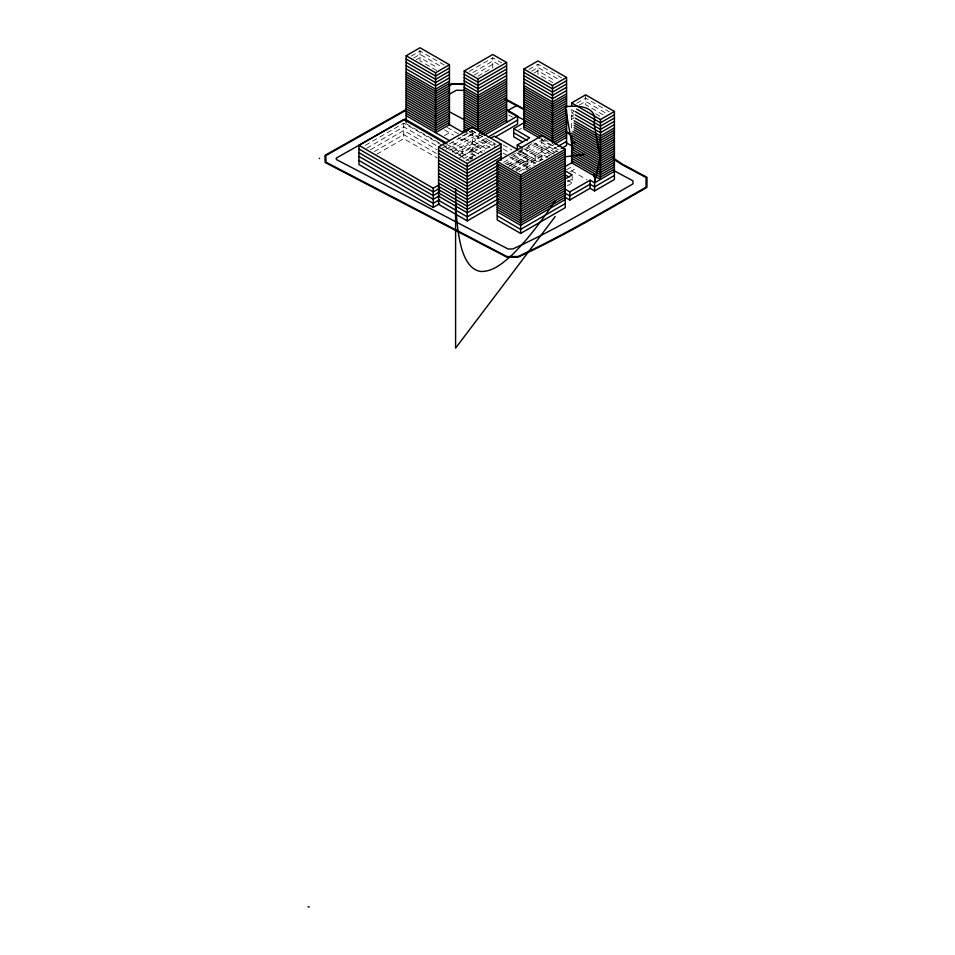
<?xml version="1.0" encoding="UTF-8"?>
<svg xmlns="http://www.w3.org/2000/svg" width="955" height="955" viewBox="0 0 955 955"><rect width="100%" height="100%" fill="white"/><g stroke="black" fill="none" stroke-linecap="round" stroke-linejoin="round"><path stroke-width="0.72" stroke-dasharray="4.78 3.58" d="M406.15 123.756L462.196 156.119L462.196 148.001L483.027 135.98M458.4 137.914L462.232 140.122L462.232 136.064L472.295 130.262M567.318 185.831L572.212 183.002L572.212 176.233M411.187 56.13L420.021 51.033L444.326 65.071M413.706 57.957L420.021 54.316L441.771 66.874M416.237 59.783L420.021 57.598L437.927 67.948M469.18 71.398L492.756 57.778L501.566 62.863M472.904 72.532L492.756 61.06L499.059 64.701M474.146 75.099L492.756 64.343L495.275 65.799M477.87 76.233L492.756 67.626L492.756 57.778M365.359 145.327L403.762 123.159L469.084 160.87M366.636 148.288L403.762 126.848L437.068 146.079M370.48 149.756L403.762 130.537L437.068 149.768M374.312 151.594L403.762 134.595L437.068 153.827M376.879 154.173L403.762 138.654L437.068 157.885M528.986 69.393L537.952 64.212L561.588 77.856M531.541 71.195L537.952 67.495L559.105 79.707M534.108 72.998L537.952 70.777L555.368 80.841M444.409 135.658L449.447 132.745M442.32 148.085L472.319 130.763L496.015 144.444M446.069 149.207L472.319 134.046L492.267 145.566M462.232 140.122L476.629 131.814M449.817 150.317L472.319 137.329L491.025 148.132M480.544 135.133L478.061 136.565L469.251 131.48M452.324 152.167L472.319 140.612L487.289 149.255M454.819 154.006L472.319 143.895L484.794 151.093M485.379 138.678L462.196 152.06L449.459 144.706M458.567 155.116L472.319 147.177L482.299 152.943M470.958 161.431L470.958 149.625L488.16 139.693M462.196 156.119L489.247 140.516M459.821 157.682L472.319 150.472L478.551 154.065M491.849 141.245L470.958 153.313L475.948 156.19M463.569 158.805L472.319 153.755L476.056 155.916M470.958 157.372L494.308 143.895L494.308 147.953M518.768 129.82L521.287 128.364M466.064 160.643L472.319 157.038M576.725 103.259L585.606 98.126L609.397 111.866M579.267 105.074L585.606 101.409L606.891 113.705M574.194 111.293L571.651 112.762L574.158 114.206M574.194 114.576L571.651 116.044L574.158 117.489M571.651 119.327L574.194 117.859M511.247 155.653L522.719 149.028M527.817 146.091L532.914 143.143M518.493 152.43L529.643 145.984M503.595 162.362L541.843 140.278L559.093 150.233M504.873 163.914L541.843 142.57L557.863 151.809M507.427 164.726L541.843 144.85L555.392 152.681M508.693 166.277L541.843 147.142L554.163 154.256M509.552 166.23L527.984 155.581L527.984 167.4L520.606 171.649M511.247 167.089L541.843 149.434L551.704 155.116M511.916 168.558L527.984 159.282M523.686 148.729L535.254 155.414L554.043 144.563M512.525 168.641L541.843 151.714L549.232 155.987M515.067 169.465L541.843 154.006L548.003 157.563M516.309 170.074L527.984 163.341L513.014 154.698M556.55 147.177L535.254 159.473L521.12 151.308M516.345 171.017L541.843 156.298L544.302 157.718M518.899 171.828L541.843 158.578L541.843 137.986M516.762 152.8L535.254 163.532L560.299 149.064M526.539 169.704L534.191 165.287M566.542 169.799L572.905 166.134M570.362 171.649L576.725 167.973M567.318 181.772L572.212 178.943L569.825 177.558M506.317 164.236L543.073 159.581M552.885 82.679L537.952 74.06L537.952 64.212M603.142 114.815L585.606 104.704L585.606 94.843M595.622 113.764L600.635 116.653M574.158 110.923L571.651 109.479L571.651 128.471M436.65 70.491L420.021 60.881L420.021 47.75M508.764 115.006L512.549 117.19M544.302 139.418L548.003 141.543M541.282 139L552.479 145.47M533.809 142.808L552.479 153.588M571.651 170.909L586.68 179.588M520.499 151.26L527.984 155.581M567.437 180.244L572.212 183.002M503.034 144.874L511.773 149.911M471.77 130.644L478.061 134.273L478.061 138.857L467.998 133.043M503.034 148.932L508.024 151.809M503.034 152.991L508.024 155.868M509.278 156.596L527.984 167.4M447.167 127.373L460.979 135.335M464.214 138.976L478.061 146.975M444.505 129.892L453.446 135.049M470.958 149.625L478.443 153.946M452.013 142.128L462.196 148.001M447.31 144.611L471.651 158.661M535.254 155.414L535.254 163.532M472.319 130.763L472.319 159.222M403.762 123.159L403.762 138.654"/><path stroke-width="1.43" d="M525.071 122.121L513.718 128.674L513.718 136.792L522.289 141.746M572.773 149.195L565.264 106.59A51.152 29.533 0 0 1 570.004 106.339L571.651 106.303L571.651 102.901L585.606 94.843L614.411 111.472L614.411 179.48L594.607 190.905L594.607 182.787L600.409 157.253M319.328 158.208L319.543 158.602M555.189 200.992C541.998 220.128 528.318 239.12 511.617 255.391C502.855 263.031 492.899 271.948 480.496 271.459C469.741 269.585 464.81 258.519 461.814 249.207C456.418 229.51 455.845 208.942 455.595 188.636M555.189 216.534L455.595 348.098L455.595 204.179M406.15 55.76L420.021 47.75L449.447 64.737L449.447 124.628L435.576 132.638L435.576 72.747L406.15 55.76L406.15 122.407M435.576 72.747L449.447 64.737M449.447 68.02L435.576 76.03L406.15 59.043M449.447 71.315L435.576 79.325L406.15 62.326M449.447 74.597L435.576 82.608L406.15 65.609M449.447 77.88L435.576 85.89L406.15 68.891M466.732 132.315L464.214 130.859L464.214 70.98L492.756 54.495L506.604 62.493L506.604 122.371M449.447 81.163L435.576 89.173L406.15 72.174M449.447 83.443L435.576 91.453L406.15 74.466M449.447 85.735L435.576 93.745L406.15 76.758M449.447 88.027L435.576 96.037L406.15 79.038M449.447 90.307L435.576 98.317L406.15 81.33M449.447 92.599L435.576 100.609L406.15 83.622M439.646 203.713L433.236 207.414L358.949 164.523L358.949 145.339L403.762 119.471L446.033 143.871M449.447 94.891L435.576 102.901L406.15 85.902M464.214 70.98L478.061 78.967L506.604 62.493M449.447 97.171L435.576 105.181L406.15 88.194M506.604 65.776L478.061 82.249L464.214 74.263M449.447 99.463L435.576 107.473L406.15 90.474M449.447 101.755L435.576 109.753L406.15 92.766M506.604 69.058L478.061 85.532L464.214 77.546M449.447 104.035L435.576 112.045L406.15 95.058M506.604 72.341L478.061 88.815L464.214 80.829M449.447 106.327L435.576 114.337L406.15 97.338M449.447 108.607L435.576 116.617L406.15 99.63M506.604 75.624L478.061 92.098L464.214 84.112M449.447 110.899L435.576 118.909L406.15 101.922M506.604 78.907L478.061 95.381L464.214 87.394M540.041 138.284L523.865 128.949L523.865 69.058L537.952 60.929L566.566 77.451L566.566 107.593M449.447 113.191L435.576 121.201L406.15 104.202M506.604 81.199L478.061 97.673L464.214 89.686M449.447 115.471L435.576 123.482L406.15 106.494M506.604 83.479L478.061 99.965L464.214 91.967M449.447 117.763L435.576 125.774L406.15 108.775M506.604 85.771L478.061 102.245L464.214 94.258M449.447 120.055L435.576 128.066L406.15 111.067M506.604 88.051L478.061 104.537L464.214 96.55M449.447 122.336L435.576 130.346L406.15 113.359M506.604 90.343L478.061 106.829L464.214 98.831M506.604 92.635L478.061 109.109L464.214 101.123M506.604 94.915L478.061 111.401L464.214 103.403M506.604 97.207L478.061 113.693L464.214 105.695M506.604 99.499L478.061 115.973L464.214 107.987M506.604 101.779L478.061 118.265L464.214 110.267M506.604 104.071L478.061 120.545L464.214 112.559M464.751 130.549L462.232 132.005L448.432 124.031M506.604 106.363L478.061 122.837L464.214 114.851M498.498 202.854L467.246 220.903L438.572 204.334L438.572 146.963L472.319 127.481L501.005 144.038L501.005 160.464M506.604 108.643L478.061 125.129L464.214 117.131M506.604 110.935L478.061 127.409L464.214 119.423M523.865 69.058L552.479 85.58L566.566 77.451M464.214 121.715L478.061 129.701L506.604 113.215M566.566 80.733L552.479 88.863L523.865 72.341M479.303 131.277L506.604 115.507M479.303 133.557L506.604 117.799M566.566 84.016L552.479 92.146L523.865 75.624M481.786 134.416L506.604 120.079M566.566 87.299L552.479 95.44L523.865 78.919M484.089 135.371L517.574 116.033L517.574 124.15L495.43 136.935M566.566 90.582L552.479 98.723L523.865 82.202M487.957 137.198L517.574 120.091M566.566 93.865L552.479 102.006L523.865 85.484M490.619 138.272L494.308 136.135L518.004 149.828M566.566 96.157L552.479 104.286L523.865 87.764M566.566 98.449L552.479 106.578L523.865 90.056M566.566 100.729L552.479 108.87L523.865 92.349M566.566 103.021L552.479 111.15L523.865 94.629M566.566 105.301L552.479 113.442L523.865 96.921M438.572 146.963L467.246 163.52L501.005 144.038M565.288 108.333L552.479 115.734L523.865 99.213M501.005 147.321L467.246 166.803L438.572 150.245M358.949 145.339L433.236 188.231L439.646 184.53M566.566 112.165L552.479 120.306L523.865 103.785M501.005 150.603L467.246 170.097L438.572 153.528M566.566 114.457L552.479 122.586L523.865 106.065M439.646 188.219L433.236 191.919L358.949 149.028M501.005 153.886L467.246 173.38L438.572 156.811M517.264 149.076L517.264 145.017L529.643 137.866L513.718 128.674M566.566 116.749L552.479 124.878L523.865 108.357M439.646 191.907L433.236 195.608L358.949 152.716M566.566 119.029L552.479 127.17L523.865 110.649M501.005 157.169L467.246 176.663L438.572 160.106M497.221 161.467L541.843 135.706L565.253 149.219L565.253 207.665L520.63 233.426L497.221 219.913L497.221 161.467L520.63 174.98L565.253 149.219M566.566 121.321L552.479 129.45L523.865 112.929M439.646 195.608L433.236 199.297L358.949 156.405M498.498 161.896L467.246 179.946L438.572 163.389M566.566 123.613L552.479 131.742L523.865 115.221M498.498 165.191L467.246 183.229L438.572 166.671M566.566 125.893L552.479 134.034L523.865 117.513M439.646 199.655L433.236 203.355L358.949 160.464M566.566 128.185L552.479 136.314L523.865 119.793M498.498 168.474L467.246 186.512L438.572 169.954M566.566 130.465L552.479 138.606L523.865 122.085M498.498 171.757L467.246 189.794L438.572 173.237M566.566 132.757L552.479 140.886L523.865 124.377M553.757 142.438L566.566 135.049M498.498 175.04L467.246 193.077L438.572 176.52M555.034 143.99L566.566 137.329M498.498 178.322L467.246 196.36L438.572 179.803M571.651 102.901L600.456 119.53L614.411 111.472M557.804 146.449L566.566 141.388M498.498 181.605L467.246 199.643L438.572 183.085M614.411 114.755L600.456 122.813L576.665 109.085M498.498 184.888L467.246 202.926L438.572 186.368M561.445 148.407L566.566 145.447L566.566 109.885L552.479 118.014L523.865 101.493M614.411 118.038L600.456 126.096L575.411 111.639M498.498 188.171L467.246 206.22L438.572 189.651M614.411 121.321L600.456 129.391L575.411 114.922M565.253 151.511L520.63 177.272L497.221 163.747M498.498 191.454L467.246 209.503L438.572 192.934M614.411 124.616L600.456 132.673L575.411 118.205M565.253 153.791L520.63 179.552L497.221 166.039M498.498 194.736L467.246 212.786L438.572 196.217M565.253 156.083L520.63 181.844L497.221 168.331M614.411 127.898L600.456 135.956L574.158 120.772M565.253 158.375L520.63 184.136L497.221 170.611M614.411 130.178L600.456 138.236L574.158 123.064M498.498 198.795L467.246 216.845L438.572 200.275M565.253 160.655L520.63 186.416L497.221 172.903M614.411 132.47L600.456 140.528L574.158 125.344M565.253 162.947L520.63 188.708L497.221 175.195M614.411 134.762L600.456 142.82L574.158 127.636M565.253 165.227L520.63 190.988L497.221 177.475M614.411 137.043L600.456 145.1L574.158 129.916M565.276 166.468L572.905 162.075M565.253 167.519L520.63 193.28L497.221 179.767M614.411 139.335L600.456 147.392L572.905 131.492M565.253 169.811L520.63 195.572L497.221 182.047M614.411 141.615L600.456 149.684L571.651 133.055M565.253 172.091L520.63 197.852L497.221 184.339M614.411 143.907L600.456 151.964L571.651 135.335L571.651 162.792L600.456 179.421L600.456 119.53M565.253 174.383L520.63 200.144L497.221 186.631M614.411 146.199L600.456 154.256L571.651 137.627M565.253 176.675L520.63 202.436L497.221 188.911M614.411 148.479L600.456 156.536L571.651 139.919M614.411 150.771L600.456 158.828L571.651 142.2M565.253 181.247L520.63 207.008L497.221 193.495M614.411 153.063L600.456 161.12L571.651 144.492M565.253 183.539L520.63 209.3L497.221 195.775M614.411 155.343L600.456 163.4L571.651 146.772M565.253 185.819L520.63 211.58L497.221 198.067M614.411 157.635L600.456 165.693L571.651 149.064M565.253 188.111L520.63 213.872L497.221 200.359M614.411 159.927L600.456 167.984L571.651 151.356M565.253 190.391L520.63 216.152L497.221 202.639M614.411 162.207L600.456 170.265L571.651 153.636M565.253 192.683L520.63 218.444L497.221 204.931M614.411 164.499L600.456 172.557L571.651 155.928M564.906 189.042L569.825 191.883L590.095 180.185L594.607 182.787L614.411 171.363M565.253 194.975L520.63 220.736L497.221 207.211M614.411 166.779L600.456 174.837L571.651 158.22M565.253 197.255L520.63 223.016L497.221 209.503M614.411 169.071L600.456 177.129L571.651 160.5M565.253 199.547L520.63 225.308L497.221 211.795M564.906 197.16L569.825 200.001L590.095 188.302L594.607 190.905M565.253 203.606L520.63 229.367L497.221 215.854M614.411 175.422L594.607 186.846L590.095 184.243L569.825 195.942L564.906 193.101M307.988 906.88L309.277 906.88M406.579 109.24L324.903 155.39L325.142 162.469L506.675 257.074L518.326 257.038C562.638 236.554 604.599 211.628 646.929 187.431L647.013 177.332L622.529 164.2L613.003 157.921M449.363 85.067L451.966 83.598L465.085 83.933M405.839 110.386L325.81 155.605L326.037 162.243L507.021 256.549L517.968 256.513C562.101 236.148 603.882 211.306 646.022 187.204L646.105 177.558L621.872 164.558L613.54 159.067M449.733 85.592L452.312 84.136L465.073 84.446M406.006 118.683L336.291 158.076L336.339 159.521L508.012 248.98L512.728 248.969C554.378 230.262 593.425 206.59 632.95 183.909L632.974 180.841L613.743 170.527M449.912 93.888L456.359 90.236L465.049 90.45M507.833 110.529L516.846 105.444M565.133 156.787L584.257 154.364M571.651 106.303C580.891 105.635 596.015 108.106 594.511 120.485A51.152 29.533 0 0 1 594.058 123.219L600.456 159.461M574.743 143.119L571.568 142.379M449.924 112.057L464.07 119.662M505.589 99.022L525.143 109.562M565.551 131.348L570.768 134.154M505.159 99.499L524.665 110.016M566.291 132.459L570.195 134.56M508.514 111.663L524.164 120.103M565.897 142.593L572.415 146.115M506.257 109.503L517.574 116.033M523.865 126.657L541.282 136.72M513.718 132.733L527.196 140.516M565.05 170.742L572.212 174.884L520.63 204.716L497.221 191.203M517.264 145.017L522.397 147.989M565.05 174.801L568.631 176.878M464.214 123.995L471.77 128.352M464.214 126.287L469.251 129.188M464.214 128.567L467.998 130.751M406.15 115.639L449.459 140.648M406.15 119.697L446.916 143.238M590.095 180.185L590.095 188.302M569.825 191.883L569.825 200.001M552.479 85.58L552.479 143.178M520.63 174.98L520.63 233.426M478.061 78.967L478.061 129.701M467.246 163.52L467.246 220.903M433.236 188.231L433.236 207.414M595.228 179.707L594.607 182.787L595.156 178.263L593.497 174.264L595.228 179.707"/></g></svg>
